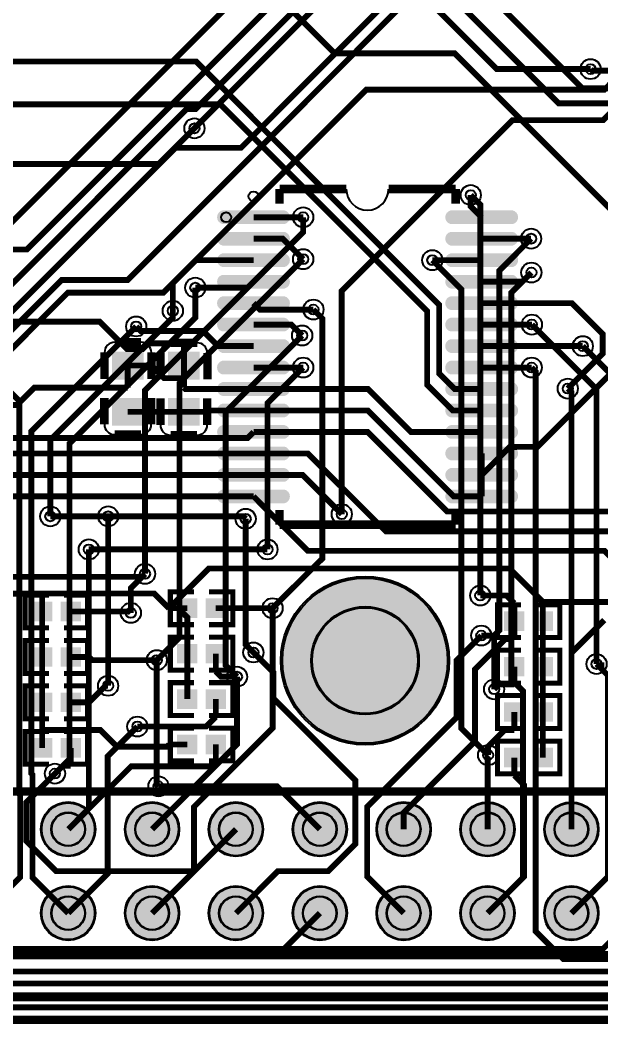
# Model space of a CAD drawing. Extents: x -5 to 4186, y -5 to 3927.
# Drawn here: x 2563 to 3255, y -5 to 1191 of the extents above; entities that cross this region are included whole.
import ezdxf

# ---------------------------------------------------------------- set-up
doc = ezdxf.new("R2010")
doc.units = 9
for name, color, linetype, true_color in [('BoardOutLine', 7, 'Continuous', 0xff00ff), ('BottomLayer', 7, 'Continuous', 0x0000ff), ('BottomSilkLayer', 7, 'Continuous', 0x66cc33), ('BottomSolderMaskLayer', 7, 'Continuous', 0xaa00ff), ('Document', 7, 'Continuous', 0xffffff), ('Hole', 7, 'Continuous', 0x222222), ('Multi-Layer', 7, 'Continuous', 0xc0c0c0), ('TopLayer', 7, 'Continuous', 0xff0000), ('TopPasteMaskLayer', 7, 'Continuous', 0x808080), ('TopSilkLayer', 7, 'Continuous', 0xffcc00), ('TopSolderMaskLayer', 7, 'Continuous', 0x800080)]:
    doc.layers.add(name, color=color, linetype=linetype, true_color=true_color)

msp = doc.modelspace()

# ---------------------------------------------------------------- hatches: boundary and pattern name
at = {"layer": 'BottomSolderMaskLayer'}
for points in [[(2873.6, 428, 1), (3074.4, 428, 1)], [(2587.6, 227, 1), (2652.5, 227, 1)], [(2687.6, 227, 1), (2752.5, 227, 1)], [(2787.6, 227, 1), (2852.5, 227, 1)], [(2887.6, 227, 1), (2952.5, 227, 1)], [(2987.6, 227, 1), (3052.5, 227, 1)], [(3087.6, 227, 1), (3152.5, 227, 1)], [(3187.6, 227, 1), (3252.5, 227, 1)], [(2587.6, 127, 1), (2652.5, 127, 1)], [(2687.6, 127, 1), (2752.5, 127, 1)], [(2787.6, 127, 1), (2852.5, 127, 1)], [(2887.6, 127, 1), (2952.5, 127, 1)], [(2987.6, 127, 1), (3052.5, 127, 1)], [(3087.6, 127, 1), (3152.5, 127, 1)], [(3187.6, 127, 1), (3252.5, 127, 1)]]:
    msp.add_hatch(color=256, dxfattribs=at).paths.add_polyline_path(points)
at = {"layer": 'Multi-Layer'}
for points in [[(2588.6, 227, 1), (2651.5, 227, 1)], [(2688.6, 227, 1), (2751.5, 227, 1)], [(2788.6, 227, 1), (2851.5, 227, 1)], [(2888.6, 227, 1), (2951.5, 227, 1)], [(2988.6, 227, 1), (3051.5, 227, 1)], [(3088.6, 227, 1), (3151.5, 227, 1)], [(3188.6, 227, 1), (3251.5, 227, 1)], [(2588.6, 127, 1), (2651.5, 127, 1)], [(2688.6, 127, 1), (2751.5, 127, 1)], [(2788.6, 127, 1), (2851.5, 127, 1)], [(2888.6, 127, 1), (2951.5, 127, 1)], [(2988.6, 127, 1), (3051.5, 127, 1)], [(3088.6, 127, 1), (3151.5, 127, 1)], [(3188.6, 127, 1), (3251.5, 127, 1)]]:
    msp.add_hatch(color=256, dxfattribs=at).paths.add_polyline_path(points)
at = {"layer": 'TopLayer'}
for points in [[(2873.5, 963.5, -0.785398), (2873.5, 949.2), (2808.5, 949.2, -0.785398), (2808.5, 963.5)], [(3145.5, 963.5, -0.785398), (3145.5, 949.2), (3080.5, 949.2, -0.785398), (3080.5, 963.5)], [(2873.5, 937.9, -0.785398), (2873.5, 923.6), (2808.5, 923.6, -0.785398), (2808.5, 937.9)], [(3145.5, 937.9, -0.785398), (3145.5, 923.6), (3080.5, 923.6, -0.785398), (3080.5, 937.9)], [(2873.5, 912.3, -0.785398), (2873.5, 898), (2808.5, 898, -0.785398), (2808.5, 912.3)], [(3145.5, 912.3, -0.785398), (3145.5, 898), (3080.5, 898, -0.785398), (3080.5, 912.3)], [(2873.5, 886.7, -0.785398), (2873.5, 872.4), (2808.5, 872.4, -0.785398), (2808.5, 886.7)], [(3145.5, 886.7, -0.785398), (3145.5, 872.4), (3080.5, 872.4, -0.785398), (3080.5, 886.7)], [(2873.5, 861.1, -0.785398), (2873.5, 846.8), (2808.5, 846.8, -0.785398), (2808.5, 861.1)], [(3145.5, 861.1, -0.785398), (3145.5, 846.8), (3080.5, 846.8, -0.785398), (3080.5, 861.1)], [(2873.5, 835.6, -0.785398), (2873.5, 821.2), (2808.5, 821.2, -0.785398), (2808.5, 835.6)], [(3145.5, 835.6, -0.785398), (3145.5, 821.2), (3080.5, 821.2, -0.785398), (3080.5, 835.6)], [(2873.5, 810, -0.785398), (2873.5, 795.6), (2808.5, 795.6, -0.785398), (2808.5, 810)], [(3145.5, 810, -0.785398), (3145.5, 795.6), (3080.5, 795.6, -0.785398), (3080.5, 810)], [(2708.8, 795.3), (2708.8, 763.8), (2673.3, 763.8), (2673.3, 795.3)], [(2740.3, 763.8), (2740.3, 795.3), (2775.8, 795.3), (2775.8, 763.8)], [(2873.5, 784.4, -0.785398), (2873.5, 770), (2808.5, 770, -0.785398), (2808.5, 784.4)], [(3145.5, 784.4, -0.785398), (3145.5, 770), (3080.5, 770, -0.785398), (3080.5, 784.4)], [(2873.5, 758.8, -0.785398), (2873.5, 744.4), (2808.5, 744.4, -0.785398), (2808.5, 758.8)], [(3145.5, 758.8, -0.785398), (3145.5, 744.4), (3080.5, 744.4, -0.785398), (3080.5, 758.8)], [(2708.8, 740.2), (2708.8, 708.7), (2673.3, 708.7), (2673.3, 740.2)], [(2740.3, 708.7), (2740.3, 740.2), (2775.8, 740.2), (2775.8, 708.7)], [(2873.5, 733.2, -0.785398), (2873.5, 718.9), (2808.5, 718.9, -0.785398), (2808.5, 733.2)], [(3145.5, 733.2, -0.785398), (3145.5, 718.9), (3080.5, 718.9, -0.785398), (3080.5, 733.2)], [(2873.5, 707.6, -0.785398), (2873.5, 693.3), (2808.5, 693.3, -0.785398), (2808.5, 707.6)], [(3145.5, 707.6, -0.785398), (3145.5, 693.3), (3080.5, 693.3, -0.785398), (3080.5, 707.6)], [(2873.5, 682, -0.785398), (2873.5, 667.7), (2808.5, 667.7, -0.785398), (2808.5, 682)], [(3145.5, 682, -0.785398), (3145.5, 667.7), (3080.5, 667.7, -0.785398), (3080.5, 682)], [(2873.5, 656.4, -0.785398), (2873.5, 642.1), (2808.5, 642.1, -0.785398), (2808.5, 656.4)], [(3145.5, 656.4, -0.785398), (3145.5, 642.1), (3080.5, 642.1, -0.785398), (3080.5, 656.4)], [(2873.5, 630.8, -0.785398), (2873.5, 616.5), (2808.5, 616.5, -0.785398), (2808.5, 630.8)], [(3145.5, 630.8, -0.785398), (3145.5, 616.5), (3080.5, 616.5, -0.785398), (3080.5, 630.8)], [(2600.1, 475.9), (2600.1, 497.1), (2577.8, 497.1), (2577.8, 475.9)], [(2611.9, 475.9), (2611.9, 497.1), (2634.2, 497.1), (2634.2, 475.9)], [(2773.1, 479.8), (2773.1, 501), (2750.8, 501), (2750.8, 479.8)], [(2784.9, 479.8), (2784.9, 501), (2807.2, 501), (2807.2, 479.8)], [(3163.1, 485.6), (3163.1, 464.4), (3140.8, 464.4), (3140.8, 485.6)], [(3174.9, 485.6), (3174.9, 464.4), (3197.2, 464.4), (3197.2, 485.6)], [(2600.1, 421.7), (2600.1, 442.9), (2577.8, 442.9), (2577.8, 421.7)], [(2611.9, 421.7), (2611.9, 442.9), (2634.2, 442.9), (2634.2, 421.7)], [(2773.1, 425.7), (2773.1, 446.9), (2750.8, 446.9), (2750.8, 425.7)], [(2784.9, 425.7), (2784.9, 446.9), (2807.2, 446.9), (2807.2, 425.7)], [(3163.1, 431.4), (3163.1, 410.2), (3140.8, 410.2), (3140.8, 431.4)], [(3174.9, 431.4), (3174.9, 410.2), (3197.2, 410.2), (3197.2, 431.4)], [(2600.1, 367.6), (2600.1, 388.8), (2577.8, 388.8), (2577.8, 367.6)], [(2611.9, 367.6), (2611.9, 388.8), (2634.2, 388.8), (2634.2, 367.6)], [(2773.1, 371.5), (2773.1, 392.7), (2750.8, 392.7), (2750.8, 371.5)], [(2784.9, 371.5), (2784.9, 392.7), (2807.2, 392.7), (2807.2, 371.5)], [(3163.1, 377.3), (3163.1, 356.1), (3140.8, 356.1), (3140.8, 377.3)], [(3174.9, 377.3), (3174.9, 356.1), (3197.2, 356.1), (3197.2, 377.3)], [(2773.1, 317.4), (2773.1, 338.6), (2750.8, 338.6), (2750.8, 317.4)], [(2784.9, 317.4), (2784.9, 338.6), (2807.2, 338.6), (2807.2, 317.4)], [(2600.1, 313.4), (2600.1, 334.6), (2577.8, 334.6), (2577.8, 313.4)], [(2611.9, 313.4), (2611.9, 334.6), (2634.2, 334.6), (2634.2, 313.4)], [(3163.1, 323.1), (3163.1, 301.9), (3140.8, 301.9), (3140.8, 323.1)], [(3174.9, 323.1), (3174.9, 301.9), (3197.2, 301.9), (3197.2, 323.1)]]:
    msp.add_hatch(color=256, dxfattribs=at).paths.add_polyline_path(points)
at = {"layer": 'TopPasteMaskLayer'}
for points in [[(2873.5, 963.5, -0.785398), (2873.5, 949.2), (2808.5, 949.2, -0.785398), (2808.5, 963.5)], [(3145.5, 963.5, -0.785398), (3145.5, 949.2), (3080.5, 949.2, -0.785398), (3080.5, 963.5)], [(2873.5, 937.9, -0.785398), (2873.5, 923.6), (2808.5, 923.6, -0.785398), (2808.5, 937.9)], [(3145.5, 937.9, -0.785398), (3145.5, 923.6), (3080.5, 923.6, -0.785398), (3080.5, 937.9)], [(2873.5, 912.3, -0.785398), (2873.5, 898), (2808.5, 898, -0.785398), (2808.5, 912.3)], [(3145.5, 912.3, -0.785398), (3145.5, 898), (3080.5, 898, -0.785398), (3080.5, 912.3)], [(2873.5, 886.7, -0.785398), (2873.5, 872.4), (2808.5, 872.4, -0.785398), (2808.5, 886.7)], [(3145.5, 886.7, -0.785398), (3145.5, 872.4), (3080.5, 872.4, -0.785398), (3080.5, 886.7)], [(2873.5, 861.1, -0.785398), (2873.5, 846.8), (2808.5, 846.8, -0.785398), (2808.5, 861.1)], [(3145.5, 861.1, -0.785398), (3145.5, 846.8), (3080.5, 846.8, -0.785398), (3080.5, 861.1)], [(2873.5, 835.6, -0.785398), (2873.5, 821.2), (2808.5, 821.2, -0.785398), (2808.5, 835.6)], [(3145.5, 835.6, -0.785398), (3145.5, 821.2), (3080.5, 821.2, -0.785398), (3080.5, 835.6)], [(2873.5, 810, -0.785398), (2873.5, 795.6), (2808.5, 795.6, -0.785398), (2808.5, 810)], [(3145.5, 810, -0.785398), (3145.5, 795.6), (3080.5, 795.6, -0.785398), (3080.5, 810)], [(2708.8, 795.3), (2708.8, 763.8), (2673.3, 763.8), (2673.3, 795.3)], [(2740.3, 763.8), (2740.3, 795.3), (2775.8, 795.3), (2775.8, 763.8)], [(2873.5, 784.4, -0.785398), (2873.5, 770), (2808.5, 770, -0.785398), (2808.5, 784.4)], [(3145.5, 784.4, -0.785398), (3145.5, 770), (3080.5, 770, -0.785398), (3080.5, 784.4)], [(2873.5, 758.8, -0.785398), (2873.5, 744.4), (2808.5, 744.4, -0.785398), (2808.5, 758.8)], [(3145.5, 758.8, -0.785398), (3145.5, 744.4), (3080.5, 744.4, -0.785398), (3080.5, 758.8)], [(2708.8, 740.2), (2708.8, 708.7), (2673.3, 708.7), (2673.3, 740.2)], [(2740.3, 708.7), (2740.3, 740.2), (2775.8, 740.2), (2775.8, 708.7)], [(2873.5, 733.2, -0.785398), (2873.5, 718.9), (2808.5, 718.9, -0.785398), (2808.5, 733.2)], [(3145.5, 733.2, -0.785398), (3145.5, 718.9), (3080.5, 718.9, -0.785398), (3080.5, 733.2)], [(2873.5, 707.6, -0.785398), (2873.5, 693.3), (2808.5, 693.3, -0.785398), (2808.5, 707.6)], [(3145.5, 707.6, -0.785398), (3145.5, 693.3), (3080.5, 693.3, -0.785398), (3080.5, 707.6)], [(2873.5, 682, -0.785398), (2873.5, 667.7), (2808.5, 667.7, -0.785398), (2808.5, 682)], [(3145.5, 682, -0.785398), (3145.5, 667.7), (3080.5, 667.7, -0.785398), (3080.5, 682)], [(2873.5, 656.4, -0.785398), (2873.5, 642.1), (2808.5, 642.1, -0.785398), (2808.5, 656.4)], [(3145.5, 656.4, -0.785398), (3145.5, 642.1), (3080.5, 642.1, -0.785398), (3080.5, 656.4)], [(2873.5, 630.8, -0.785398), (2873.5, 616.5), (2808.5, 616.5, -0.785398), (2808.5, 630.8)], [(3145.5, 630.8, -0.785398), (3145.5, 616.5), (3080.5, 616.5, -0.785398), (3080.5, 630.8)], [(2600.7, 477.4), (2600.7, 495.6), (2599.1, 497.1), (2579.4, 497.1), (2577.8, 495.6), (2577.8, 477.4), (2579.4, 475.9), (2599.1, 475.9)], [(2611.3, 477.4), (2611.3, 495.6), (2612.9, 497.1), (2632.6, 497.1), (2634.2, 495.6), (2634.2, 477.4), (2632.6, 475.9), (2612.9, 475.9)], [(2773.7, 481.3), (2773.7, 499.5), (2772.1, 501), (2752.4, 501), (2750.8, 499.5), (2750.8, 481.3), (2752.4, 479.8), (2772.1, 479.8)], [(2784.3, 481.3), (2784.3, 499.5), (2785.9, 501), (2805.6, 501), (2807.2, 499.5), (2807.2, 481.3), (2805.6, 479.8), (2785.9, 479.8)], [(3163.7, 484.1), (3163.7, 465.9), (3162.1, 464.4), (3142.4, 464.4), (3140.8, 465.9), (3140.8, 484.1), (3142.4, 485.6), (3162.1, 485.6)], [(3174.3, 484.1), (3174.3, 465.9), (3175.9, 464.4), (3195.6, 464.4), (3197.2, 465.9), (3197.2, 484.1), (3195.6, 485.6), (3175.9, 485.6)], [(2600.7, 423.2), (2600.7, 441.4), (2599.1, 442.9), (2579.4, 442.9), (2577.8, 441.4), (2577.8, 423.2), (2579.4, 421.7), (2599.1, 421.7)], [(2611.3, 423.2), (2611.3, 441.4), (2612.9, 442.9), (2632.6, 442.9), (2634.2, 441.4), (2634.2, 423.2), (2632.6, 421.7), (2612.9, 421.7)], [(2773.7, 427.2), (2773.7, 445.4), (2772.1, 446.9), (2752.4, 446.9), (2750.8, 445.4), (2750.8, 427.2), (2752.4, 425.7), (2772.1, 425.7)], [(2784.3, 427.2), (2784.3, 445.4), (2785.9, 446.9), (2805.6, 446.9), (2807.2, 445.4), (2807.2, 427.2), (2805.6, 425.7), (2785.9, 425.7)], [(3163.7, 429.9), (3163.7, 411.7), (3162.1, 410.2), (3142.4, 410.2), (3140.8, 411.7), (3140.8, 429.9), (3142.4, 431.4), (3162.1, 431.4)], [(3174.3, 429.9), (3174.3, 411.7), (3175.9, 410.2), (3195.6, 410.2), (3197.2, 411.7), (3197.2, 429.9), (3195.6, 431.4), (3175.9, 431.4)], [(2600.7, 369.1), (2600.7, 387.3), (2599.1, 388.8), (2579.4, 388.8), (2577.8, 387.3), (2577.8, 369.1), (2579.4, 367.6), (2599.1, 367.6)], [(2611.3, 369.1), (2611.3, 387.3), (2612.9, 388.8), (2632.6, 388.8), (2634.2, 387.3), (2634.2, 369.1), (2632.6, 367.6), (2612.9, 367.6)], [(2773.7, 373), (2773.7, 391.2), (2772.1, 392.7), (2752.4, 392.7), (2750.8, 391.2), (2750.8, 373), (2752.4, 371.5), (2772.1, 371.5)], [(2784.3, 373), (2784.3, 391.2), (2785.9, 392.7), (2805.6, 392.7), (2807.2, 391.2), (2807.2, 373), (2805.6, 371.5), (2785.9, 371.5)], [(3163.7, 375.8), (3163.7, 357.6), (3162.1, 356.1), (3142.4, 356.1), (3140.8, 357.6), (3140.8, 375.8), (3142.4, 377.3), (3162.1, 377.3)], [(3174.3, 375.8), (3174.3, 357.6), (3175.9, 356.1), (3195.6, 356.1), (3197.2, 357.6), (3197.2, 375.8), (3195.6, 377.3), (3175.9, 377.3)], [(2773.7, 318.9), (2773.7, 337.1), (2772.1, 338.6), (2752.4, 338.6), (2750.8, 337.1), (2750.8, 318.9), (2752.4, 317.4), (2772.1, 317.4)], [(2784.3, 318.9), (2784.3, 337.1), (2785.9, 338.6), (2805.6, 338.6), (2807.2, 337.1), (2807.2, 318.9), (2805.6, 317.4), (2785.9, 317.4)], [(2600.7, 314.9), (2600.7, 333.1), (2599.1, 334.6), (2579.4, 334.6), (2577.8, 333.1), (2577.8, 314.9), (2579.4, 313.4), (2599.1, 313.4)], [(2611.3, 314.9), (2611.3, 333.1), (2612.9, 334.6), (2632.6, 334.6), (2634.2, 333.1), (2634.2, 314.9), (2632.6, 313.4), (2612.9, 313.4)], [(3163.7, 321.6), (3163.7, 303.4), (3162.1, 301.9), (3142.4, 301.9), (3140.8, 303.4), (3140.8, 321.6), (3142.4, 323.1), (3162.1, 323.1)], [(3174.3, 321.6), (3174.3, 303.4), (3175.9, 301.9), (3195.6, 301.9), (3197.2, 303.4), (3197.2, 321.6), (3195.6, 323.1), (3175.9, 323.1)]]:
    msp.add_hatch(color=256, dxfattribs=at).paths.add_polyline_path(points)
at = {"layer": 'TopSolderMaskLayer'}
for points in [[(2878, 964.5, -0.785398), (2878, 948.2), (2803.9, 948.2, -0.785398), (2803.9, 964.5)], [(3150.1, 964.5, -0.785398), (3150.1, 948.2), (3076, 948.2, -0.785398), (3076, 964.5)], [(2878, 938.9, -0.785398), (2878, 922.6), (2803.9, 922.6, -0.785398), (2803.9, 938.9)], [(3150.1, 938.9, -0.785398), (3150.1, 922.6), (3076, 922.6, -0.785398), (3076, 938.9)], [(2878, 913.3, -0.785398), (2878, 897), (2803.9, 897, -0.785398), (2803.9, 913.3)], [(3150.1, 913.3, -0.785398), (3150.1, 897), (3076, 897, -0.785398), (3076, 913.3)], [(2878, 887.7, -0.785398), (2878, 871.4), (2803.9, 871.4, -0.785398), (2803.9, 887.7)], [(3150.1, 887.7, -0.785398), (3150.1, 871.4), (3076, 871.4, -0.785398), (3076, 887.7)], [(2878, 862.1, -0.785398), (2878, 845.8), (2803.9, 845.8, -0.785398), (2803.9, 862.1)], [(3150.1, 862.1, -0.785398), (3150.1, 845.8), (3076, 845.8, -0.785398), (3076, 862.1)], [(2878, 836.6, -0.785398), (2878, 820.2), (2803.9, 820.2, -0.785398), (2803.9, 836.6)], [(3150.1, 836.6, -0.785398), (3150.1, 820.2), (3076, 820.2, -0.785398), (3076, 836.6)], [(2878, 811, -0.785398), (2878, 794.6), (2803.9, 794.6, -0.785398), (2803.9, 811)], [(3150.1, 811, -0.785398), (3150.1, 794.6), (3076, 794.6, -0.785398), (3076, 811)], [(2709.9, 796.2), (2709.9, 762.9), (2672.2, 762.9), (2672.2, 796.2)], [(2739.2, 762.9), (2739.2, 796.2), (2776.9, 796.2), (2776.9, 762.9)], [(2878, 785.4, -0.785398), (2878, 769), (2803.9, 769, -0.785398), (2803.9, 785.4)], [(3150.1, 785.4, -0.785398), (3150.1, 769), (3076, 769, -0.785398), (3076, 785.4)], [(2878, 759.8, -0.785398), (2878, 743.4), (2803.9, 743.4, -0.785398), (2803.9, 759.8)], [(3150.1, 759.8, -0.785398), (3150.1, 743.4), (3076, 743.4, -0.785398), (3076, 759.8)], [(2709.9, 741.1), (2709.9, 707.8), (2672.2, 707.8), (2672.2, 741.1)], [(2739.2, 707.8), (2739.2, 741.1), (2776.9, 741.1), (2776.9, 707.8)], [(2878, 734.2, -0.785398), (2878, 717.9), (2803.9, 717.9, -0.785398), (2803.9, 734.2)], [(3150.1, 734.2, -0.785398), (3150.1, 717.9), (3076, 717.9, -0.785398), (3076, 734.2)], [(2878, 708.6, -0.785398), (2878, 692.3), (2803.9, 692.3, -0.785398), (2803.9, 708.6)], [(3150.1, 708.6, -0.785398), (3150.1, 692.3), (3076, 692.3, -0.785398), (3076, 708.6)], [(2878, 683, -0.785398), (2878, 666.7), (2803.9, 666.7, -0.785398), (2803.9, 683)], [(3150.1, 683, -0.785398), (3150.1, 666.7), (3076, 666.7, -0.785398), (3076, 683)], [(2878, 657.4, -0.785398), (2878, 641.1), (2803.9, 641.1, -0.785398), (2803.9, 657.4)], [(3150.1, 657.4, -0.785398), (3150.1, 641.1), (3076, 641.1, -0.785398), (3076, 657.4)], [(2878, 631.8, -0.785398), (2878, 615.5), (2803.9, 615.5, -0.785398), (2803.9, 631.8)], [(3150.1, 631.8, -0.785398), (3150.1, 615.5), (3076, 615.5, -0.785398), (3076, 631.8)], [(2873.6, 428, 1), (3074.4, 428, 1)], [(2601.1, 474.9), (2601.1, 498.1), (2576.8, 498.1), (2576.8, 474.9)], [(2610.9, 474.9), (2610.9, 498.1), (2635.2, 498.1), (2635.2, 474.9)], [(2774.1, 478.8), (2774.1, 502), (2749.8, 502), (2749.8, 478.8)], [(2783.9, 478.8), (2783.9, 502), (2808.2, 502), (2808.2, 478.8)], [(3164.1, 486.6), (3164.1, 463.4), (3139.8, 463.4), (3139.8, 486.6)], [(3173.9, 486.6), (3173.9, 463.4), (3198.2, 463.4), (3198.2, 486.6)], [(2601.1, 420.7), (2601.1, 443.9), (2576.8, 443.9), (2576.8, 420.7)], [(2610.9, 420.7), (2610.9, 443.9), (2635.2, 443.9), (2635.2, 420.7)], [(2774.1, 424.7), (2774.1, 447.9), (2749.8, 447.9), (2749.8, 424.7)], [(2783.9, 424.7), (2783.9, 447.9), (2808.2, 447.9), (2808.2, 424.7)], [(3164.1, 432.4), (3164.1, 409.2), (3139.8, 409.2), (3139.8, 432.4)], [(3173.9, 432.4), (3173.9, 409.2), (3198.2, 409.2), (3198.2, 432.4)], [(2601.1, 366.6), (2601.1, 389.8), (2576.8, 389.8), (2576.8, 366.6)], [(2610.9, 366.6), (2610.9, 389.8), (2635.2, 389.8), (2635.2, 366.6)], [(2774.1, 370.5), (2774.1, 393.7), (2749.8, 393.7), (2749.8, 370.5)], [(2783.9, 370.5), (2783.9, 393.7), (2808.2, 393.7), (2808.2, 370.5)], [(3164.1, 378.3), (3164.1, 355.1), (3139.8, 355.1), (3139.8, 378.3)], [(3173.9, 378.3), (3173.9, 355.1), (3198.2, 355.1), (3198.2, 378.3)], [(2601.1, 312.4), (2601.1, 335.6), (2576.8, 335.6), (2576.8, 312.4)], [(2610.9, 312.4), (2610.9, 335.6), (2635.2, 335.6), (2635.2, 312.4)], [(2774.1, 316.4), (2774.1, 339.6), (2749.8, 339.6), (2749.8, 316.4)], [(2783.9, 316.4), (2783.9, 339.6), (2808.2, 339.6), (2808.2, 316.4)], [(3164.1, 324.1), (3164.1, 300.9), (3139.8, 300.9), (3139.8, 324.1)], [(3173.9, 324.1), (3173.9, 300.9), (3198.2, 300.9), (3198.2, 324.1)], [(2587.6, 227, 1), (2652.5, 227, 1)], [(2687.6, 227, 1), (2752.5, 227, 1)], [(2787.6, 227, 1), (2852.5, 227, 1)], [(2887.6, 227, 1), (2952.5, 227, 1)], [(2987.6, 227, 1), (3052.5, 227, 1)], [(3087.6, 227, 1), (3152.5, 227, 1)], [(3187.6, 227, 1), (3252.5, 227, 1)], [(2587.6, 127, 1), (2652.5, 127, 1)], [(2687.6, 127, 1), (2752.5, 127, 1)], [(2787.6, 127, 1), (2852.5, 127, 1)], [(2887.6, 127, 1), (2952.5, 127, 1)], [(2987.6, 127, 1), (3052.5, 127, 1)], [(3087.6, 127, 1), (3152.5, 127, 1)], [(3187.6, 127, 1), (3252.5, 127, 1)]]:
    msp.add_hatch(color=256, dxfattribs=at).paths.add_polyline_path(points)

# ---------------------------------------------------------------- linework, layer by layer
at = {"layer": 'BoardOutLine', "const_width": 10}
msp.add_lwpolyline([(4181.1, 0), (0, 0), (0, 2809.6), (4181.1, 2809.6), (4181.1, 0)], close=True, dxfattribs=at)
at = {"layer": 'BottomLayer', "const_width": 7}
for points in [[(1119.8, 172.8), (1119.8, 110.9), (1216, 14.7), (3801, 14.7), (4051.3, 265), (4085.1, 265), (4113.2, 293.1), (4113.2, 1850.8), (3812.1, 2152)], [(3639, 2052), (3639, 2036.5), (2543.1, 940.6), (2543.1, 940.6), (2292.9, 940.6), (2247.4, 895.1)], [(3580.7, 1946.1), (3580.7, 1894), (2771.8, 1085.1), (2761.1, 1085.1), (2538.3, 862.2), (2226, 862.2)], [(2340.2, 917.9), (2570.7, 917.9), (3548.8, 1895.9)], [(3739, 1852), (3695.3, 1895.8), (3603.9, 1895.8), (2770.5, 1062.3)], [(2167.8, 875.6), (2204, 839.4), (2548.2, 839.4), (2747.8, 1039), (2826, 1039), (3639, 1852)], [(1165.1, 127), (1215.1, 177), (1280.7, 177), (1315.1, 142.7), (1315.1, 110.8), (1396.9, 29), (3382.3, 29), (3463.6, 110.3), (3463.6, 360.4), (3657.5, 554.3), (3664, 554.3), (3803.7, 694), (3803.7, 1479.6)], [(2136, 789), (2519.6, 789), (2612.2, 881.6), (2690.9, 881.6), (3261.3, 1452), (3639, 1452)], [(1465.1, 127), (1548.9, 43.2), (3298, 43.2), (3375.5, 120.8), (3375.5, 1088.5), (3639, 1352)], [(2946.2, 602.4), (2946.2, 602.4), (2946.2, 868.4), (3149.9, 1072.1), (3257.8, 1072.1), (3423.2, 1237.5)], [(3242.9, 1132.9), (3131, 1132.9), (3053.8, 1210.1)], [(3304.8, 1153.7), (3259.5, 1108.4), (2975.5, 1108.4), (2733.5, 866.5), (2619.6, 866.5), (2521.1, 768), (2521.1, 745.9), (2526.8, 740.2), (2526.8, 689.5), (2532, 684.3), (2532, 640.6), (2435.5, 544.1), (2419.9, 544.1), (2406.5, 530.8), (2406.5, 338.2), (2362.3, 294), (2362.3, 209.5), (2337.6, 184.8), (2169.3, 184.8), (2164.3, 189.8)], [(3111.4, 505.6), (3111.4, 971.3), (3100, 982.8)], [(2900.2, 956.3), (2900.2, 938.6), (2711.7, 750.1), (2711.7, 531.4)], [(3172, 930.8), (3134.2, 892.9), (3134.2, 464.1), (3127.9, 457.8)], [(2900.2, 906.4), (2752.7, 758.8), (2752.7, 455.6), (2725.6, 428.5)], [(3120.7, 315.4), (3088.7, 347.4), (3088.7, 870.6), (3054.2, 905.2)], [(3120.1, 127), (3162.3, 169.3), (3162.3, 391.7), (3148.4, 405.6), (3148.4, 866.4), (3172.3, 890.4)], [(2771.7, 872.4), (2771.7, 836.9), (2621.6, 686.9), (2621.6, 310.7), (2604.2, 293.3)], [(2863.7, 490.4), (2923.1, 549.7), (2923.1, 835.6), (2912.4, 846.3)], [(2598.7, 599.9), (2598.7, 690.9), (2744.8, 837), (2744.8, 844.8)], [(2701.2, 826.2), (2576, 701), (2576, 293.5), (2577.4, 292.1), (2577.4, 169.7), (2620.1, 127)], [(3250, 423.9), (3250, 751.3), (3172.9, 828.4)], [(2899, 815.4), (2807.7, 724.1), (2807.7, 422.5), (2821.3, 408.8)], [(3320.1, 227), (3320.2, 227.2), (3320.2, 521.7), (3331.2, 532.7), (3331.2, 705.2), (3233.6, 802.8)], [(2857.6, 560.5), (2857.6, 734.7), (2900.2, 777.2)], [(3172.7, 777.2), (3177.3, 772.6), (3177.3, 105.4), (3210.6, 72.1), (3277.5, 72.1), (3320.1, 114.7), (3320.1, 127)], [(2543.8, 755.3), (2561.7, 737.5), (2561.7, 268.9), (2562.7, 267.8), (2562.7, 169.7), (2520.1, 127)], [(3220.1, 227), (3220.1, 747.8), (3215.7, 752.1)], [(2667.6, 398), (2667.6, 599.7), (2667.7, 599.9)], [(2831.6, 597), (2831.6, 446.9), (2840.8, 437.7)], [(2620.1, 227), (2644.6, 251.6), (2644.6, 560.5)], [(2464.2, 527.8), (2459.2, 522.8), (2459.2, 251.6), (2470.1, 240.8), (2470.1, 109.7), (2497.3, 82.5), (2875.5, 82.5), (2920.1, 127)], [(2694.7, 484.8), (2694.7, 514.4), (2711.7, 531.4)], [(2720.1, 127), (2770.1, 177), (2770.1, 253.8), (2863.7, 347.5), (2863.7, 490.4)], [(3127.9, 457.8), (3112.6, 457.8)], [(3127.9, 457.8), (3127.9, 393.8)], [(2725.6, 428.5), (2725.6, 280.2), (2727.6, 278.2)], [(3250, 423.9), (3263.5, 410.4), (3263.5, 170.5), (3220.1, 127)], [(2821.3, 408.8), (2821.3, 328.3), (2720.1, 227)], [(2620.1, 127), (2667, 174), (2667, 313.9), (2702.5, 349.4)], [(3120.1, 227), (3120.1, 314.7), (3120.7, 315.4)]]:
    msp.add_lwpolyline(points, dxfattribs=at)
at = {"layer": 'BottomSilkLayer', "const_width": 10}
msp.add_lwpolyline([(2160, 77), (3880, 77), (3880, 272), (2160, 272), (2160, 77)], close=True, dxfattribs=at)
at = {"layer": 'BottomSolderMaskLayer'}
for centre, radius in [((2974, 428), 100.4), ((2974, 428), 64.3), ((2620, 227), 32.5), ((2720, 227), 32.5), ((2820, 227), 32.5), ((2920, 227), 32.5), ((3020, 227), 32.5), ((3120, 227), 32.5), ((3220, 227), 32.5), ((2620, 227), 20.3), ((2720, 227), 20.3), ((2820, 227), 20.3), ((2920, 227), 20.3), ((3020, 227), 20.3), ((3120, 227), 20.3), ((3220, 227), 20.3), ((2620, 127), 32.5), ((2720, 127), 32.5), ((2820, 127), 32.5), ((2920, 127), 32.5), ((3020, 127), 32.5), ((3120, 127), 32.5), ((3220, 127), 32.5), ((2620, 127), 20.3), ((2720, 127), 20.3), ((2820, 127), 20.3), ((2920, 127), 20.3), ((3020, 127), 20.3), ((3120, 127), 20.3), ((3220, 127), 20.3)]:
    msp.add_circle(centre, radius, dxfattribs=at)
at = {"layer": 'Document'}
msp.add_circle((2808.3, 956.3), 5.91, dxfattribs=at)
at = {"layer": 'Hole'}
for centre in [(3242.9, 1132.9), (2770.5, 1062.3), (3100, 982.8), (2900.2, 956.3), (3172, 930.8), (2900.2, 906.4), (3054.2, 905.2), (3172.3, 890.4), (2771.6, 872.4), (2744.8, 844.8), (2912.4, 846.3), (2701.1, 826.2), (3172.9, 828.4), (2899, 815.4), (3233.6, 802.8), (2900.2, 777.2), (3172.7, 777.2), (3215.7, 752.1), (2598.7, 599.9), (2667.7, 599.9), (2831.6, 597), (2946.2, 602.4), (2644.6, 560.5), (2857.6, 560.5), (2711.6, 531.4), (3111.4, 505.6), (2694.7, 484.8), (2863.7, 490.4), (3112.6, 457.8), (2840.8, 437.7), (2725.6, 428.5), (3250, 423.9), (2821.3, 408.8), (2667.6, 398), (3127.9, 393.8), (2702.5, 349.4), (3120.7, 315.4), (2604.2, 293.3), (2727.6, 278.2)]:
    msp.add_circle(centre, 6, dxfattribs=at)
at = {"layer": 'Multi-Layer'}
for centre, radius in [((3242.9, 1132.9), 12), ((2770.5, 1062.3), 12), ((3100, 982.8), 12), ((2900.2, 956.3), 12), ((3172, 930.8), 12), ((2900.2, 906.4), 12), ((3054.2, 905.2), 12), ((3172.3, 890.4), 12), ((2771.6, 872.4), 12), ((2744.8, 844.8), 12), ((2912.4, 846.3), 12), ((2701.1, 826.2), 12), ((3172.9, 828.4), 12), ((2899, 815.4), 12), ((3233.6, 802.8), 12), ((2900.2, 777.2), 12), ((3172.7, 777.2), 12), ((3215.7, 752.1), 12), ((2598.7, 599.9), 12), ((2667.7, 599.9), 12), ((2946.2, 602.4), 12), ((2831.6, 597), 12), ((2644.6, 560.5), 12), ((2857.6, 560.5), 12), ((2711.6, 531.4), 12), ((2974, 428), 98.4), ((3111.4, 505.6), 12), ((2694.7, 484.8), 12), ((2863.7, 490.4), 12), ((2974, 428), 63), ((3112.6, 457.8), 12), ((2840.8, 437.7), 12), ((2725.6, 428.5), 12), ((3250, 423.9), 12), ((2821.3, 408.8), 12), ((2667.6, 398), 12), ((3127.9, 393.8), 12), ((2702.5, 349.4), 12), ((3120.7, 315.4), 12), ((2604.2, 293.3), 12), ((2727.6, 278.2), 12), ((2620, 227), 31.5), ((2720, 227), 31.5), ((2820, 227), 31.5), ((2920, 227), 31.5), ((3020, 227), 31.5), ((3120, 227), 31.5), ((3220, 227), 31.5), ((2620, 227), 19.7), ((2720, 227), 19.7), ((2820, 227), 19.7), ((2920, 227), 19.7), ((3020, 227), 19.7), ((3120, 227), 19.7), ((3220, 227), 19.7), ((2620, 127), 31.5), ((2720, 127), 31.5), ((2820, 127), 31.5), ((2920, 127), 31.5), ((3020, 127), 31.5), ((3120, 127), 31.5), ((3220, 127), 31.5), ((2620, 127), 19.7), ((2720, 127), 19.7), ((2820, 127), 19.7), ((2920, 127), 19.7), ((3020, 127), 19.7), ((3120, 127), 19.7), ((3220, 127), 19.7)]:
    msp.add_circle(centre, radius, dxfattribs=at)
at = {"layer": 'TopLayer', "const_width": 7}
for points in [[(2783.4, 1559.6), (3232.9, 1110), (3394, 1110)], [(2783.4, 1513.6), (3205, 1092), (3323, 1092), (3344, 1071), (3344, 1025), (3364, 1005), (3364, 943)], [(3388.2, 836), (3388.2, 862.4), (3377, 873.7), (3358.9, 873.7), (3080.8, 1151.7), (2937.6, 1151.7), (2829.2, 1260.1)], [(2361.2, 1141.9), (2772.5, 1141.9), (3062.3, 852.1), (3062.3, 770.1), (3080.8, 751.6), (3113, 751.6)], [(3242.9, 1132.9), (3244.8, 1131), (3314.2, 1131), (3318, 1134.8), (3536.7, 1134.8), (3569.5, 1102), (3974.2, 1102), (4130.4, 945.7), (4130.4, 598.4), (4069, 537)], [(3113, 726), (3078.8, 726), (3048.1, 756.7), (3048.1, 844.2), (2801.4, 1090.8), (2296.5, 1090.8)], [(2770.5, 1062.3), (2728.1, 1019.9), (2282.9, 1019.9)], [(3113, 956.3), (3100, 969.4), (3100, 982.8)], [(2841, 956.3), (2900.2, 956.3)], [(2841, 930.8), (2875.9, 930.8), (2900.2, 906.4)], [(3172, 930.8), (3113, 930.8)], [(2841, 905.2), (2772.2, 905.2), (2744.8, 877.7), (2744.8, 844.8)], [(3113, 905.2), (3054.2, 905.2)], [(3172.3, 890.4), (3161.5, 879.6), (3113, 879.6)], [(2841, 879.6), (2833.8, 872.4), (2771.7, 872.4)], [(2841, 854), (2848.7, 846.3), (2912.4, 846.3)], [(3113, 854), (3220.6, 854), (3257.2, 817.4), (3257.2, 793.7), (3215.7, 752.1)], [(3113, 649.2), (3146.3, 682.5), (3153, 682.5), (3153.1, 682.7), (3179.7, 682.7), (3333.1, 836)], [(2409.4, 831.8), (2657.6, 831.8), (2690, 799.4), (2708.8, 799.4), (2715.4, 806), (2758, 806)], [(2701.2, 826.2), (2706.4, 820.9), (2780.7, 820.9), (2798.8, 802.8), (2841, 802.8)], [(2841, 828.4), (2886, 828.4), (2899, 815.4)], [(3113, 828.4), (3172.9, 828.4)], [(2758, 779.6), (2758, 806)], [(3113, 802.8), (3233.6, 802.8)], [(2691, 779.6), (2719.4, 779.6)], [(2691, 779.6), (2691, 753.2)], [(2719.4, 779.6), (2734.5, 764.5), (2758, 764.5)], [(2758, 779.6), (2758, 764.5)], [(2841, 777.2), (2900.2, 777.2)], [(3113, 777.2), (3172.7, 777.2)], [(2758, 764.5), (2758, 753.2)], [(2381.8, 736.9), (2530.1, 736.9), (2534.4, 732.6), (2558.8, 732.6), (2579.4, 753.2), (2691, 753.2)], [(2758, 753.2), (2759.6, 751.6), (2841, 751.6)], [(2841, 751.6), (2977.5, 751.6), (3028.7, 700.4), (3113, 700.4)], [(3536, 686.3), (3570.4, 720.8), (3859.7, 720.8), (3942.9, 637.6), (3942.9, 394.2), (3929.6, 380.8), (3929.6, 151.8), (3803.1, 25.3), (500.8, 25.3), (415.1, 111), (415.1, 142.7), (449.4, 177), (515, 177), (565, 227)], [(2691, 724.5), (2758, 724.5)], [(2758, 724.5), (2786.4, 724.5)], [(2786.4, 724.5), (2788, 726), (2841, 726)], [(2841, 726), (2977.3, 726), (3079.7, 623.7), (3113, 623.7)], [(3528.1, 722), (3513.8, 722), (3485.6, 693.8), (3485.6, 655.8), (3411.9, 582.1), (2998.7, 582.1), (2905.9, 674.8), (2841, 674.8)], [(3536, 660.8), (3688.4, 660.8), (3733.4, 705.8), (3847.8, 705.8), (3926.1, 627.4), (3926.1, 397.5), (3915.4, 386.7), (3915.4, 162.3), (3835.4, 82.4), (3423, 82.4), (3398, 57.4), (1343.4, 57.4), (1320.1, 80.7), (511.4, 80.7), (465, 127)], [(2503.7, 710.9), (2521.3, 693.3), (2833.9, 693.3), (2841, 700.4)], [(2841, 700.4), (2977.2, 700.4), (3071.9, 605.7), (3400.2, 605.7)], [(2841, 674.8), (2509.7, 674.8), (2508, 673.2)], [(3113, 649.2), (3113, 674.8)], [(2434, 651), (2435.7, 649.2), (2841, 649.2)], [(2841, 649.2), (2899.4, 649.2), (2946.2, 602.4)], [(3113, 623.7), (3113, 649.2)], [(2538.9, 612.6), (2550, 623.7), (2841, 623.7)], [(2841, 623.7), (2905.8, 558.8), (3259.5, 558.8), (3299, 519.3), (3320.7, 519.3), (3354.4, 485.7), (3354.4, 402), (3414.6, 341.8), (3524.1, 341.8), (3536, 353.7)], [(2598.7, 599.9), (2667.7, 599.9)], [(2831.6, 597), (2828.8, 599.9), (2667.7, 599.9)], [(2857.6, 560.5), (2644.6, 560.5)], [(2740.2, 490.4), (2787.5, 537.7), (3146.1, 537.7), (3186, 497.8)], [(2381.8, 528.7), (2411.9, 498.6), (2467.1, 498.6), (2476.3, 507.8), (2589, 507.8)], [(2464.2, 527.8), (2708.1, 527.8), (2711.7, 531.4)], [(2740.2, 490.4), (2722.7, 507.9), (2589, 507.9), (2589, 507.8)], [(2589, 486.5), (2589, 507.8)], [(3111.4, 505.6), (3142.7, 505.6), (3152, 496.3)], [(2751.1, 490.4), (2740.2, 490.4)], [(2762, 490.4), (2751.1, 490.4)], [(2751.1, 490.4), (2762, 479.5), (2762, 436.3)], [(2796, 490.4), (2863.7, 490.4)], [(3152, 475), (3152, 496.3)], [(3186, 496.3), (3186, 497.8)], [(3186, 497.8), (3315, 497.8), (3315, 497.7)], [(3186, 475), (3186, 496.3)], [(2589, 486.5), (2589, 432.3)], [(2623, 486.5), (2692.9, 486.5), (2694.7, 484.8)], [(3259.2, 476.4), (3220.1, 437.3), (3220.1, 227)], [(3152, 475), (3152, 453.7)], [(3186, 475), (3186, 420.8)], [(3020.1, 127), (2976.5, 170.6), (2976.5, 253.6), (3083.2, 360.2), (3083.2, 428.4), (3112.6, 457.8)], [(3020.1, 227), (3020.1, 246.8), (3105.2, 332), (3105.2, 417.6), (3141.3, 453.7), (3152, 453.7)], [(2589, 432.3), (2589, 378.2)], [(2623, 432.3), (2644.8, 432.3)], [(2644.8, 432.3), (2648.6, 428.5), (2725.6, 428.5)], [(2762, 382.1), (2762, 436.3)], [(2796, 436.3), (2796, 415)], [(2820.1, 127), (2870.1, 177), (2929.8, 177), (2962.3, 209.5), (2962.3, 285.3), (2864.8, 382.9), (2864.8, 413.7), (2840.8, 437.7)], [(3152, 420.8), (3152, 399.5)], [(3186, 420.8), (3186, 366.7)], [(3259.2, 422.3), (3251.6, 422.3), (3250, 423.9)], [(2796, 415), (2802.2, 408.8), (2821.3, 408.8)], [(2644.8, 378.2), (2664.7, 398), (2667.6, 398)], [(3152, 399.5), (3133.7, 399.5), (3127.9, 393.8)], [(2796, 382.1), (2796, 360.8)], [(2589, 378.2), (2589, 345.4)], [(2623, 378.2), (2644.8, 378.2)], [(2796, 360.8), (2784.6, 349.4), (2702.5, 349.4)], [(3152, 366.7), (3152, 345.4)], [(3186, 366.7), (3186, 312.5)], [(2589, 345.4), (2589, 324)], [(2589, 345.4), (2658.2, 345.4), (2678, 325.5), (2737.7, 325.5), (2740.2, 328)], [(3152, 345.4), (3140.7, 345.4), (3120.7, 325.4), (3120.7, 315.4)], [(2623, 324), (2623, 302.7)], [(2762, 328), (2740.2, 328)], [(2796, 328), (2796, 306.7)], [(3152, 312.5), (3152, 291.2)], [(2623, 302.7), (2613.6, 302.7), (2604.2, 293.3)], [(2620.1, 227), (2695, 301.9), (2791.3, 301.9), (2796, 306.7)], [(2604.2, 293.3), (2570.1, 259.1), (2570.1, 212.8), (2605.8, 177), (2770.1, 177), (2820.1, 227)], [(3152, 291.2), (3163.6, 279.6), (3163.6, 170.5), (3120.1, 127)], [(2727.6, 278.2), (2868.9, 278.2), (2920.1, 227)], [(3268.1, 94.8), (3257.6, 84.4), (2131.8, 84.4)], [(1319.7, 48.8), (1325.4, 43.1), (3532.5, 43.1), (3537.4, 48)]]:
    msp.add_lwpolyline(points, dxfattribs=at)
at = {"layer": 'TopSilkLayer'}
for points, const_width in [([(2872, 990), (2951.6, 990)], 10), ([(2872, 990), (2872, 972.6)], 10), ([(3082, 990), (3002, 990)], 10), ([(3082, 990), (3082, 972.6)], 10), ([(2707, 807.4), (2675.5, 807.4)], 10), ([(2742.3, 806.7), (2773.8, 806.7)], 10), ([(2663.3, 763.7), (2663.3, 795.2)], 10), ([(2719.2, 763.7), (2719.2, 795.2)], 10), ([(2730.1, 763.1), (2730.1, 794.5)], 10), ([(2786, 763.1), (2786, 794.5)], 10), ([(2663.1, 741), (2663.1, 709.5)], 10), ([(2719, 741), (2719, 709.5)], 10), ([(2729.9, 740.4), (2729.9, 708.9)], 10), ([(2785.8, 740.4), (2785.8, 708.9)], 10), ([(2706.8, 697.3), (2675.3, 697.3)], 10), ([(2742.1, 696.7), (2773.6, 696.7)], 10), ([(2872, 607.4), (2872, 590)], 10), ([(3082, 607.4), (3082, 590)], 10), ([(3082, 590), (2872, 590)], 10), ([(2597.1, 466.9), (2568.8, 466.9), (2568.8, 506.1), (2597.1, 506.1)], 6), ([(2614.9, 466.9), (2643.2, 466.9), (2643.2, 506.1), (2614.9, 506.1)], 6), ([(2770.1, 470.8), (2741.8, 470.8), (2741.8, 510), (2770.1, 510)], 6), ([(2787.9, 470.8), (2816.2, 470.8), (2816.2, 510), (2787.9, 510)], 6), ([(3160.1, 494.6), (3131.8, 494.6), (3131.8, 455.4), (3160.1, 455.4)], 6), ([(3177.9, 494.6), (3206.2, 494.6), (3206.2, 455.4), (3177.9, 455.4)], 6), ([(2597.1, 412.7), (2568.8, 412.7), (2568.8, 451.9), (2597.1, 451.9)], 6), ([(2614.9, 412.7), (2643.2, 412.7), (2643.2, 451.9), (2614.9, 451.9)], 6), ([(2770.1, 416.7), (2741.8, 416.7), (2741.8, 455.9), (2770.1, 455.9)], 6), ([(2787.9, 416.7), (2816.2, 416.7), (2816.2, 455.9), (2787.9, 455.9)], 6), ([(3160.1, 440.4), (3131.8, 440.4), (3131.8, 401.2), (3160.1, 401.2)], 6), ([(3177.9, 440.4), (3206.2, 440.4), (3206.2, 401.2), (3177.9, 401.2)], 6), ([(2597.1, 358.6), (2568.8, 358.6), (2568.8, 397.8), (2597.1, 397.8)], 6), ([(2614.9, 358.6), (2643.2, 358.6), (2643.2, 397.8), (2614.9, 397.8)], 6), ([(2770.1, 362.5), (2741.8, 362.5), (2741.8, 401.7), (2770.1, 401.7)], 6), ([(2787.9, 362.5), (2816.2, 362.5), (2816.2, 401.7), (2787.9, 401.7)], 6), ([(3160.1, 386.3), (3131.8, 386.3), (3131.8, 347.1), (3160.1, 347.1)], 6), ([(3177.9, 386.3), (3206.2, 386.3), (3206.2, 347.1), (3177.9, 347.1)], 6), ([(2770.1, 308.4), (2741.8, 308.4), (2741.8, 347.6), (2770.1, 347.6)], 6), ([(2787.9, 308.4), (2816.2, 308.4), (2816.2, 347.6), (2787.9, 347.6)], 6), ([(2597.1, 304.4), (2568.8, 304.4), (2568.8, 343.6), (2597.1, 343.6)], 6), ([(2614.9, 304.4), (2643.2, 304.4), (2643.2, 343.6), (2614.9, 343.6)], 6), ([(3160.1, 332.1), (3131.8, 332.1), (3131.8, 292.9), (3160.1, 292.9)], 6), ([(3177.9, 332.1), (3206.2, 332.1), (3206.2, 292.9), (3177.9, 292.9)], 6)]:
    msp.add_lwpolyline(points, dxfattribs=dict(at, const_width=const_width))
msp.add_circle((2841, 981.3), 5.91, dxfattribs=at)
for centre, radius, start, end in [((2976.8, 990), 25.2, 180, 360), ((2675.5, 795.2), 12.2, 90, 180), ((2707, 795.2), 12.2, 0, 90), ((2742.3, 794.5), 12.2, 90, 180), ((2773.8, 794.5), 12.2, 0, 90), ((2675.3, 709.5), 12.2, 180, 270), ((2706.8, 709.5), 12.2, 270, 0), ((2742.1, 708.9), 12.2, 180, 270), ((2773.6, 708.9), 12.2, 270, 0)]:
    msp.add_arc(centre, radius, start, end, dxfattribs=at)
at = {"layer": 'TopSolderMaskLayer'}
for centre, radius in [((2974, 428), 100.4), ((2974, 428), 64.3), ((2620, 227), 32.5), ((2720, 227), 32.5), ((2820, 227), 32.5), ((2920, 227), 32.5), ((3020, 227), 32.5), ((3120, 227), 32.5), ((3220, 227), 32.5), ((2620, 227), 20.3), ((2720, 227), 20.3), ((2820, 227), 20.3), ((2920, 227), 20.3), ((3020, 227), 20.3), ((3120, 227), 20.3), ((3220, 227), 20.3), ((2620, 127), 32.5), ((2720, 127), 32.5), ((2820, 127), 32.5), ((2920, 127), 32.5), ((3020, 127), 32.5), ((3120, 127), 32.5), ((3220, 127), 32.5), ((2620, 127), 20.3), ((2720, 127), 20.3), ((2820, 127), 20.3), ((2920, 127), 20.3), ((3020, 127), 20.3), ((3120, 127), 20.3), ((3220, 127), 20.3)]:
    msp.add_circle(centre, radius, dxfattribs=at)

doc.saveas('drawing.dxf')
